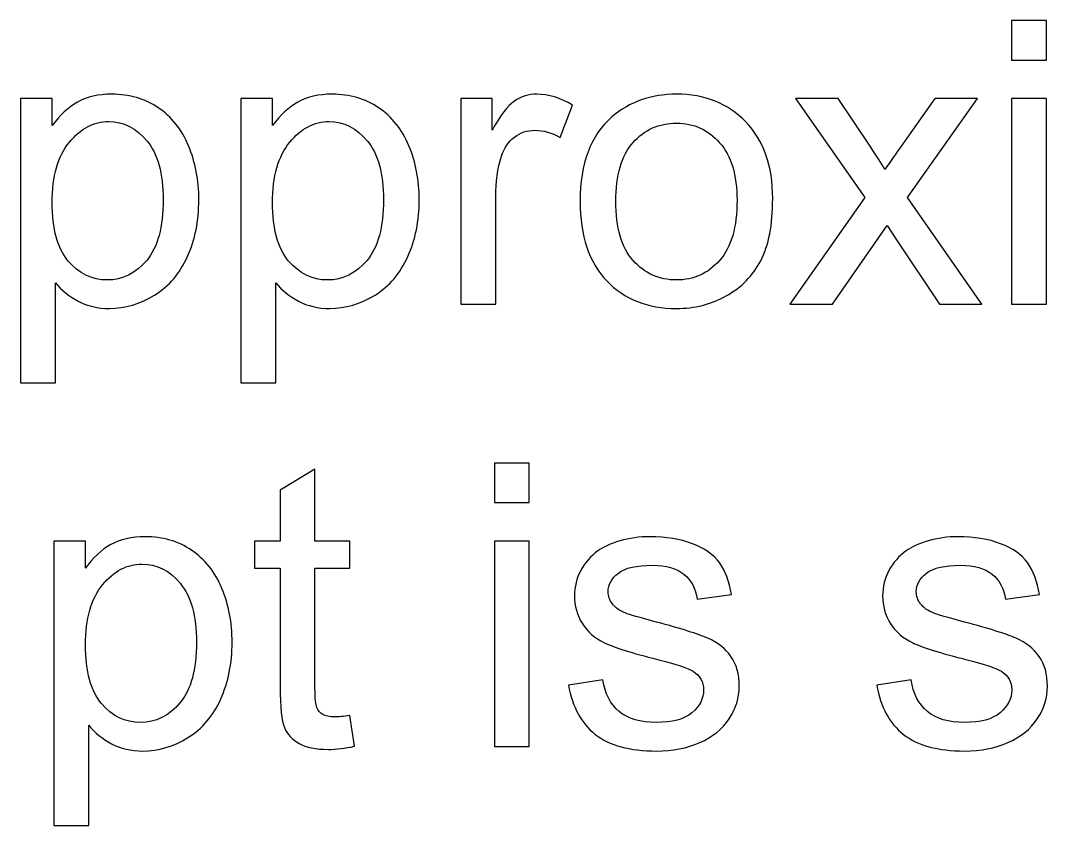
# Model space of a CAD drawing. Header units: centimetres. Extents: x -73.3 to 26.2, y -19.8 to 24.4.
# Drawn here: x 14.584 to 18.097, y 21.629 to 24.384 of the extents above; entities that cross this region are included whole.
import ezdxf

# ---------------------------------------------------------------- set-up
doc = ezdxf.new("R2010")
doc.units = ezdxf.units.CM
doc.header["$MEASUREMENT"] = 0
doc.layers.add('layer 1', color=7, linetype='Continuous')

msp = doc.modelspace()

# ---------------------------------------------------------------- linework, layer by layer
at = {"layer": 'layer 1', "color": 250}
for points, knots in [([(17.97441, 24.24823), (17.97441, 24.24823), (17.97441, 24.38379), (17.97441, 24.38379), (17.97441, 24.38379), (17.97441, 24.38379), (18.0937, 24.38379), (18.0937, 24.38379), (18.0937, 24.38379), (18.0937, 24.38379), (18.0937, 24.24823), (18.0937, 24.24823), (18.0937, 24.24823), (18.0937, 24.24823), (17.97441, 24.24823), (17.97441, 24.24823)], [0, 0, 0, 0, 0.2, 0.2, 0.2, 0.2, 0.4, 0.4, 0.4, 0.4, 0.6, 0.6, 0.6, 0.6, 1, 1, 1, 1]), ([(14.58361, 23.14349), (14.58361, 23.14349), (14.58361, 24.11675), (14.58361, 24.11675), (14.58361, 24.11675), (14.58361, 24.11675), (14.69205, 24.11675), (14.69205, 24.11675), (14.69205, 24.11675), (14.69205, 24.11675), (14.69205, 24.02435), (14.69205, 24.02435), (14.69205, 24.02435), (14.71758, 24.06004), (14.7465, 24.08693), (14.77881, 24.10478), (14.77881, 24.10478), (14.81089, 24.12262), (14.84997, 24.13166), (14.89583, 24.13166), (14.89583, 24.13166), (14.95593, 24.13166), (15.00879, 24.1163), (15.05465, 24.08535), (15.05465, 24.08535), (15.10051, 24.05462), (15.13508, 24.01102), (15.15858, 23.95499), (15.15858, 23.95499), (15.18185, 23.89874), (15.19359, 23.83729), (15.19359, 23.77019), (15.19359, 23.77019), (15.19359, 23.69857), (15.18072, 23.63396), (15.15496, 23.57635), (15.15496, 23.57635), (15.12921, 23.51897), (15.0917, 23.47492), (15.04245, 23.44419), (15.04245, 23.44419), (14.99343, 23.41369), (14.94169, 23.39833), (14.88747, 23.39833), (14.88747, 23.39833), (14.84771, 23.39833), (14.81202, 23.40669), (14.78061, 23.42341), (14.78061, 23.42341), (14.74899, 23.44012), (14.72323, 23.46113), (14.7029, 23.48666), (14.7029, 23.48666), (14.7029, 23.48666), (14.7029, 23.14349), (14.7029, 23.14349), (14.7029, 23.14349), (14.7029, 23.14349), (14.58361, 23.14349), (14.58361, 23.14349)], [0, 0, 0, 0, 0.0625, 0.0625, 0.0625, 0.0625, 0.125, 0.125, 0.125, 0.125, 0.1875, 0.1875, 0.1875, 0.1875, 0.25, 0.25, 0.25, 0.25, 0.3125, 0.3125, 0.3125, 0.3125, 0.375, 0.375, 0.375, 0.375, 0.4375, 0.4375, 0.4375, 0.4375, 0.5, 0.5, 0.5, 0.5, 0.5625, 0.5625, 0.5625, 0.5625, 0.625, 0.625, 0.625, 0.625, 0.6875, 0.6875, 0.6875, 0.6875, 0.75, 0.75, 0.75, 0.75, 0.8125, 0.8125, 0.8125, 0.8125, 0.875, 0.875, 0.875, 0.875, 1, 1, 1, 1]), ([(15.3375, 23.14349), (15.3375, 23.14349), (15.3375, 24.11675), (15.3375, 24.11675), (15.3375, 24.11675), (15.3375, 24.11675), (15.44594, 24.11675), (15.44594, 24.11675), (15.44594, 24.11675), (15.44594, 24.11675), (15.44594, 24.02435), (15.44594, 24.02435), (15.44594, 24.02435), (15.47147, 24.06004), (15.50039, 24.08693), (15.5327, 24.10478), (15.5327, 24.10478), (15.56478, 24.12262), (15.60386, 24.13166), (15.64972, 24.13166), (15.64972, 24.13166), (15.70982, 24.13166), (15.76268, 24.1163), (15.80854, 24.08535), (15.80854, 24.08535), (15.8544, 24.05462), (15.88897, 24.01102), (15.91247, 23.95499), (15.91247, 23.95499), (15.93574, 23.89874), (15.94748, 23.83729), (15.94748, 23.77019), (15.94748, 23.77019), (15.94748, 23.69857), (15.93461, 23.63396), (15.90885, 23.57635), (15.90885, 23.57635), (15.8831, 23.51897), (15.84559, 23.47492), (15.79634, 23.44419), (15.79634, 23.44419), (15.74732, 23.41369), (15.69558, 23.39833), (15.64136, 23.39833), (15.64136, 23.39833), (15.6016, 23.39833), (15.56591, 23.40669), (15.5345, 23.42341), (15.5345, 23.42341), (15.50288, 23.44012), (15.47712, 23.46113), (15.45679, 23.48666), (15.45679, 23.48666), (15.45679, 23.48666), (15.45679, 23.14349), (15.45679, 23.14349), (15.45679, 23.14349), (15.45679, 23.14349), (15.3375, 23.14349), (15.3375, 23.14349)], [0, 0, 0, 0, 0.0625, 0.0625, 0.0625, 0.0625, 0.125, 0.125, 0.125, 0.125, 0.1875, 0.1875, 0.1875, 0.1875, 0.25, 0.25, 0.25, 0.25, 0.3125, 0.3125, 0.3125, 0.3125, 0.375, 0.375, 0.375, 0.375, 0.4375, 0.4375, 0.4375, 0.4375, 0.5, 0.5, 0.5, 0.5, 0.5625, 0.5625, 0.5625, 0.5625, 0.625, 0.625, 0.625, 0.625, 0.6875, 0.6875, 0.6875, 0.6875, 0.75, 0.75, 0.75, 0.75, 0.8125, 0.8125, 0.8125, 0.8125, 0.875, 0.875, 0.875, 0.875, 1, 1, 1, 1]), ([(16.09004, 23.41324), (16.09004, 23.41324), (16.09004, 24.11675), (16.09004, 24.11675), (16.09004, 24.11675), (16.09004, 24.11675), (16.19712, 24.11675), (16.19712, 24.11675), (16.19712, 24.11675), (16.19712, 24.11675), (16.19712, 24.00899), (16.19712, 24.00899), (16.19712, 24.00899), (16.22446, 24.05891), (16.24976, 24.0919), (16.27303, 24.10771), (16.27303, 24.10771), (16.2963, 24.12375), (16.32183, 24.13166), (16.34962, 24.13166), (16.34962, 24.13166), (16.38983, 24.13166), (16.43072, 24.11901), (16.47229, 24.09393), (16.47229, 24.09393), (16.47229, 24.09393), (16.42982, 23.98391), (16.42982, 23.98391), (16.42982, 23.98391), (16.4009, 24.00018), (16.37198, 24.00831), (16.34307, 24.00831), (16.34307, 24.00831), (16.31709, 24.00831), (16.29382, 24.0004), (16.27326, 23.98481), (16.27326, 23.98481), (16.2527, 23.96923), (16.23801, 23.94754), (16.2292, 23.91975), (16.2292, 23.91975), (16.21587, 23.8775), (16.20932, 23.83119), (16.20932, 23.78081), (16.20932, 23.78081), (16.20932, 23.78081), (16.20932, 23.41324), (16.20932, 23.41324), (16.20932, 23.41324), (16.20932, 23.41324), (16.09004, 23.41324), (16.09004, 23.41324)], [0, 0, 0, 0, 0.0714286, 0.0714286, 0.0714286, 0.0714286, 0.1428571, 0.1428571, 0.1428571, 0.1428571, 0.2142857, 0.2142857, 0.2142857, 0.2142857, 0.2857143, 0.2857143, 0.2857143, 0.2857143, 0.3571429, 0.3571429, 0.3571429, 0.3571429, 0.4285714, 0.4285714, 0.4285714, 0.4285714, 0.5, 0.5, 0.5, 0.5, 0.5714286, 0.5714286, 0.5714286, 0.5714286, 0.6428571, 0.6428571, 0.6428571, 0.6428571, 0.7142857, 0.7142857, 0.7142857, 0.7142857, 0.7857143, 0.7857143, 0.7857143, 0.7857143, 0.8571429, 0.8571429, 0.8571429, 0.8571429, 1, 1, 1, 1]), ([(16.49804, 23.76499), (16.49804, 23.8949), (16.53419, 23.99114), (16.60671, 24.05372), (16.60671, 24.05372), (16.66703, 24.10568), (16.7409, 24.13166), (16.82788, 24.13166), (16.82788, 24.13166), (16.92435, 24.13166), (17.00342, 24.10003), (17.06487, 24.03677), (17.06487, 24.03677), (17.12609, 23.97374), (17.15682, 23.88631), (17.15682, 23.77494), (17.15682, 23.77494), (17.15682, 23.68457), (17.14326, 23.61363), (17.11615, 23.56189), (17.11615, 23.56189), (17.08904, 23.51016), (17.04951, 23.46995), (16.99755, 23.44125), (16.99755, 23.44125), (16.94581, 23.41256), (16.88911, 23.39833), (16.82788, 23.39833), (16.82788, 23.39833), (16.72938, 23.39833), (16.64986, 23.42973), (16.58909, 23.49276), (16.58909, 23.49276), (16.52831, 23.55579), (16.49804, 23.64661), (16.49804, 23.76499)], [0, 0, 0, 0, 0.1, 0.1, 0.1, 0.1, 0.2, 0.2, 0.2, 0.2, 0.3, 0.3, 0.3, 0.3, 0.4, 0.4, 0.4, 0.4, 0.5, 0.5, 0.5, 0.5, 0.6, 0.6, 0.6, 0.6, 0.7, 0.7, 0.7, 0.7, 0.8, 0.8, 0.8, 0.8, 1, 1, 1, 1]), ([(17.21533, 23.41324), (17.21533, 23.41324), (17.4722, 23.77765), (17.4722, 23.77765), (17.4722, 23.77765), (17.4722, 23.77765), (17.23431, 24.11675), (17.23431, 24.11675), (17.23431, 24.11675), (17.23431, 24.11675), (17.38093, 24.11675), (17.38093, 24.11675), (17.38093, 24.11675), (17.38093, 24.11675), (17.49208, 23.9507), (17.49208, 23.9507), (17.49208, 23.9507), (17.51264, 23.91952), (17.52891, 23.89422), (17.54043, 23.87434), (17.54043, 23.87434), (17.56054, 23.90258), (17.57838, 23.92811), (17.59442, 23.95093), (17.59442, 23.95093), (17.59442, 23.95093), (17.71145, 24.11675), (17.71145, 24.11675), (17.71145, 24.11675), (17.71145, 24.11675), (17.85717, 24.11675), (17.85717, 24.11675), (17.85717, 24.11675), (17.85717, 24.11675), (17.61792, 23.77765), (17.61792, 23.77765), (17.61792, 23.77765), (17.61792, 23.77765), (17.87276, 23.41324), (17.87276, 23.41324), (17.87276, 23.41324), (17.87276, 23.41324), (17.72772, 23.41324), (17.72772, 23.41324), (17.72772, 23.41324), (17.72772, 23.41324), (17.58222, 23.63012), (17.58222, 23.63012), (17.58222, 23.63012), (17.58222, 23.63012), (17.54901, 23.68231), (17.54901, 23.68231), (17.54901, 23.68231), (17.54901, 23.68231), (17.36105, 23.41324), (17.36105, 23.41324), (17.36105, 23.41324), (17.36105, 23.41324), (17.21533, 23.41324), (17.21533, 23.41324)], [0, 0, 0, 0, 0.0625, 0.0625, 0.0625, 0.0625, 0.125, 0.125, 0.125, 0.125, 0.1875, 0.1875, 0.1875, 0.1875, 0.25, 0.25, 0.25, 0.25, 0.3125, 0.3125, 0.3125, 0.3125, 0.375, 0.375, 0.375, 0.375, 0.4375, 0.4375, 0.4375, 0.4375, 0.5, 0.5, 0.5, 0.5, 0.5625, 0.5625, 0.5625, 0.5625, 0.625, 0.625, 0.625, 0.625, 0.6875, 0.6875, 0.6875, 0.6875, 0.75, 0.75, 0.75, 0.75, 0.8125, 0.8125, 0.8125, 0.8125, 0.875, 0.875, 0.875, 0.875, 1, 1, 1, 1]), ([(17.97441, 23.41324), (17.97441, 23.41324), (17.97441, 24.11675), (17.97441, 24.11675), (17.97441, 24.11675), (17.97441, 24.11675), (18.0937, 24.11675), (18.0937, 24.11675), (18.0937, 24.11675), (18.0937, 24.11675), (18.0937, 23.41324), (18.0937, 23.41324), (18.0937, 23.41324), (18.0937, 23.41324), (17.97441, 23.41324), (17.97441, 23.41324)], [0, 0, 0, 0, 0.2, 0.2, 0.2, 0.2, 0.4, 0.4, 0.4, 0.4, 0.6, 0.6, 0.6, 0.6, 1, 1, 1, 1]), ([(14.69205, 23.7607), (14.69205, 23.67056), (14.71035, 23.60392), (14.74673, 23.56076), (14.74673, 23.56076), (14.78333, 23.51761), (14.82761, 23.49593), (14.87957, 23.49593), (14.87957, 23.49593), (14.93243, 23.49593), (14.97762, 23.51829), (15.01512, 23.56302), (15.01512, 23.56302), (15.05285, 23.60776), (15.0716, 23.67689), (15.0716, 23.77064), (15.0716, 23.77064), (15.0716, 23.86011), (15.0533, 23.92698), (15.01647, 23.97148), (15.01647, 23.97148), (14.97965, 24.01599), (14.93582, 24.03813), (14.88476, 24.03813), (14.88476, 24.03813), (14.83416, 24.03813), (14.78943, 24.01441), (14.75057, 23.96719), (14.75057, 23.96719), (14.71148, 23.91975), (14.69205, 23.85107), (14.69205, 23.7607)], [0, 0, 0, 0, 0.1111111, 0.1111111, 0.1111111, 0.1111111, 0.2222222, 0.2222222, 0.2222222, 0.2222222, 0.3333333, 0.3333333, 0.3333333, 0.3333333, 0.4444444, 0.4444444, 0.4444444, 0.4444444, 0.5555556, 0.5555556, 0.5555556, 0.5555556, 0.6666667, 0.6666667, 0.6666667, 0.6666667, 0.7777778, 0.7777778, 0.7777778, 0.7777778, 1, 1, 1, 1]), ([(15.44594, 23.7607), (15.44594, 23.67056), (15.46424, 23.60392), (15.50062, 23.56076), (15.50062, 23.56076), (15.53722, 23.51761), (15.5815, 23.49593), (15.63346, 23.49593), (15.63346, 23.49593), (15.68632, 23.49593), (15.73151, 23.51829), (15.76901, 23.56302), (15.76901, 23.56302), (15.80674, 23.60776), (15.82549, 23.67689), (15.82549, 23.77064), (15.82549, 23.77064), (15.82549, 23.86011), (15.80719, 23.92698), (15.77036, 23.97148), (15.77036, 23.97148), (15.73354, 24.01599), (15.68971, 24.03813), (15.63865, 24.03813), (15.63865, 24.03813), (15.58805, 24.03813), (15.54332, 24.01441), (15.50446, 23.96719), (15.50446, 23.96719), (15.46537, 23.91975), (15.44594, 23.85107), (15.44594, 23.7607)], [0, 0, 0, 0, 0.1111111, 0.1111111, 0.1111111, 0.1111111, 0.2222222, 0.2222222, 0.2222222, 0.2222222, 0.3333333, 0.3333333, 0.3333333, 0.3333333, 0.4444444, 0.4444444, 0.4444444, 0.4444444, 0.5555556, 0.5555556, 0.5555556, 0.5555556, 0.6666667, 0.6666667, 0.6666667, 0.6666667, 0.7777778, 0.7777778, 0.7777778, 0.7777778, 1, 1, 1, 1]), ([(16.62004, 23.76477), (16.62004, 23.67485), (16.63969, 23.60753), (16.679, 23.56302), (16.679, 23.56302), (16.71854, 23.51829), (16.76801, 23.49593), (16.82788, 23.49593), (16.82788, 23.49593), (16.88707, 23.49593), (16.93632, 23.51829), (16.97586, 23.56325), (16.97586, 23.56325), (17.01517, 23.60821), (17.03482, 23.67666), (17.03482, 23.76861), (17.03482, 23.76861), (17.03482, 23.85536), (17.01494, 23.9211), (16.97541, 23.96561), (16.97541, 23.96561), (16.93587, 24.01034), (16.88662, 24.03271), (16.82788, 24.03271), (16.82788, 24.03271), (16.76801, 24.03271), (16.71854, 24.01057), (16.679, 23.96606), (16.679, 23.96606), (16.63969, 23.92156), (16.62004, 23.85446), (16.62004, 23.76477)], [0, 0, 0, 0, 0.1111111, 0.1111111, 0.1111111, 0.1111111, 0.2222222, 0.2222222, 0.2222222, 0.2222222, 0.3333333, 0.3333333, 0.3333333, 0.3333333, 0.4444444, 0.4444444, 0.4444444, 0.4444444, 0.5555556, 0.5555556, 0.5555556, 0.5555556, 0.6666667, 0.6666667, 0.6666667, 0.6666667, 0.7777778, 0.7777778, 0.7777778, 0.7777778, 1, 1, 1, 1]), ([(15.71027, 22.00532), (15.71027, 22.00532), (15.72653, 21.90004), (15.72653, 21.90004), (15.72653, 21.90004), (15.6931, 21.89304), (15.66305, 21.88942), (15.63684, 21.88942), (15.63684, 21.88942), (15.59369, 21.88942), (15.56026, 21.8962), (15.53631, 21.90998), (15.53631, 21.90998), (15.51259, 21.92376), (15.49587, 21.94161), (15.48616, 21.96397), (15.48616, 21.96397), (15.47644, 21.98634), (15.4717, 22.03333), (15.4717, 22.10495), (15.4717, 22.10495), (15.4717, 22.10495), (15.4717, 22.51024), (15.4717, 22.51024), (15.4717, 22.51024), (15.4717, 22.51024), (15.38359, 22.51024), (15.38359, 22.51024), (15.38359, 22.51024), (15.38359, 22.51024), (15.38359, 22.60242), (15.38359, 22.60242), (15.38359, 22.60242), (15.38359, 22.60242), (15.4717, 22.60242), (15.4717, 22.60242), (15.4717, 22.60242), (15.4717, 22.60242), (15.4717, 22.77638), (15.4717, 22.77638), (15.4717, 22.77638), (15.4717, 22.77638), (15.59098, 22.84799), (15.59098, 22.84799), (15.59098, 22.84799), (15.59098, 22.84799), (15.59098, 22.60242), (15.59098, 22.60242), (15.59098, 22.60242), (15.59098, 22.60242), (15.71027, 22.60242), (15.71027, 22.60242), (15.71027, 22.60242), (15.71027, 22.60242), (15.71027, 22.51024), (15.71027, 22.51024), (15.71027, 22.51024), (15.71027, 22.51024), (15.59098, 22.51024), (15.59098, 22.51024), (15.59098, 22.51024), (15.59098, 22.51024), (15.59098, 22.09817), (15.59098, 22.09817), (15.59098, 22.09817), (15.59098, 22.06406), (15.59301, 22.04214), (15.59731, 22.03243), (15.59731, 22.03243), (15.60137, 22.02271), (15.60815, 22.01503), (15.61764, 22.00916), (15.61764, 22.00916), (15.62713, 22.00351), (15.64068, 22.00057), (15.6583, 22.00057), (15.6583, 22.00057), (15.67141, 22.00057), (15.6888, 22.00215), (15.71027, 22.00532)], [0, 0, 0, 0, 0.047619, 0.047619, 0.047619, 0.047619, 0.0952381, 0.0952381, 0.0952381, 0.0952381, 0.1428571, 0.1428571, 0.1428571, 0.1428571, 0.1904762, 0.1904762, 0.1904762, 0.1904762, 0.2380952, 0.2380952, 0.2380952, 0.2380952, 0.2857143, 0.2857143, 0.2857143, 0.2857143, 0.3333333, 0.3333333, 0.3333333, 0.3333333, 0.3809524, 0.3809524, 0.3809524, 0.3809524, 0.4285714, 0.4285714, 0.4285714, 0.4285714, 0.4761905, 0.4761905, 0.4761905, 0.4761905, 0.5238095, 0.5238095, 0.5238095, 0.5238095, 0.5714286, 0.5714286, 0.5714286, 0.5714286, 0.6190476, 0.6190476, 0.6190476, 0.6190476, 0.6666667, 0.6666667, 0.6666667, 0.6666667, 0.7142857, 0.7142857, 0.7142857, 0.7142857, 0.7619048, 0.7619048, 0.7619048, 0.7619048, 0.8095238, 0.8095238, 0.8095238, 0.8095238, 0.8571429, 0.8571429, 0.8571429, 0.8571429, 0.9047619, 0.9047619, 0.9047619, 0.9047619, 1, 1, 1, 1]), ([(16.20458, 22.7339), (16.20458, 22.7339), (16.20458, 22.86946), (16.20458, 22.86946), (16.20458, 22.86946), (16.20458, 22.86946), (16.32387, 22.86946), (16.32387, 22.86946), (16.32387, 22.86946), (16.32387, 22.86946), (16.32387, 22.7339), (16.32387, 22.7339), (16.32387, 22.7339), (16.32387, 22.7339), (16.20458, 22.7339), (16.20458, 22.7339)], [0, 0, 0, 0, 0.2, 0.2, 0.2, 0.2, 0.4, 0.4, 0.4, 0.4, 0.6, 0.6, 0.6, 0.6, 1, 1, 1, 1]), ([(14.69747, 21.62916), (14.69747, 21.62916), (14.69747, 22.60242), (14.69747, 22.60242), (14.69747, 22.60242), (14.69747, 22.60242), (14.80591, 22.60242), (14.80591, 22.60242), (14.80591, 22.60242), (14.80591, 22.60242), (14.80591, 22.51002), (14.80591, 22.51002), (14.80591, 22.51002), (14.83144, 22.54571), (14.86036, 22.5726), (14.89267, 22.59045), (14.89267, 22.59045), (14.92475, 22.60829), (14.96383, 22.61733), (15.00969, 22.61733), (15.00969, 22.61733), (15.06979, 22.61733), (15.12265, 22.60197), (15.16851, 22.57102), (15.16851, 22.57102), (15.21437, 22.54029), (15.24894, 22.49669), (15.27244, 22.44066), (15.27244, 22.44066), (15.29571, 22.38441), (15.30745, 22.32296), (15.30745, 22.25586), (15.30745, 22.25586), (15.30745, 22.18424), (15.29458, 22.11963), (15.26882, 22.06202), (15.26882, 22.06202), (15.24307, 22.00464), (15.20556, 21.96059), (15.15631, 21.92986), (15.15631, 21.92986), (15.10729, 21.89936), (15.05555, 21.884), (15.00133, 21.884), (15.00133, 21.884), (14.96157, 21.884), (14.92588, 21.89236), (14.89447, 21.90908), (14.89447, 21.90908), (14.86285, 21.92579), (14.83709, 21.9468), (14.81676, 21.97233), (14.81676, 21.97233), (14.81676, 21.97233), (14.81676, 21.62916), (14.81676, 21.62916), (14.81676, 21.62916), (14.81676, 21.62916), (14.69747, 21.62916), (14.69747, 21.62916)], [0, 0, 0, 0, 0.0625, 0.0625, 0.0625, 0.0625, 0.125, 0.125, 0.125, 0.125, 0.1875, 0.1875, 0.1875, 0.1875, 0.25, 0.25, 0.25, 0.25, 0.3125, 0.3125, 0.3125, 0.3125, 0.375, 0.375, 0.375, 0.375, 0.4375, 0.4375, 0.4375, 0.4375, 0.5, 0.5, 0.5, 0.5, 0.5625, 0.5625, 0.5625, 0.5625, 0.625, 0.625, 0.625, 0.625, 0.6875, 0.6875, 0.6875, 0.6875, 0.75, 0.75, 0.75, 0.75, 0.8125, 0.8125, 0.8125, 0.8125, 0.875, 0.875, 0.875, 0.875, 1, 1, 1, 1]), ([(16.20458, 21.89891), (16.20458, 21.89891), (16.20458, 22.60242), (16.20458, 22.60242), (16.20458, 22.60242), (16.20458, 22.60242), (16.32387, 22.60242), (16.32387, 22.60242), (16.32387, 22.60242), (16.32387, 22.60242), (16.32387, 21.89891), (16.32387, 21.89891), (16.32387, 21.89891), (16.32387, 21.89891), (16.20458, 21.89891), (16.20458, 21.89891)], [0, 0, 0, 0, 0.2, 0.2, 0.2, 0.2, 0.4, 0.4, 0.4, 0.4, 0.6, 0.6, 0.6, 0.6, 1, 1, 1, 1]), ([(16.45829, 22.10901), (16.45829, 22.10901), (16.57622, 22.12799), (16.57622, 22.12799), (16.57622, 22.12799), (16.58277, 22.08077), (16.6013, 22.04463), (16.63157, 22.01932), (16.63157, 22.01932), (16.66184, 21.99425), (16.70432, 21.9816), (16.75854, 21.9816), (16.75854, 21.9816), (16.81343, 21.9816), (16.8541, 21.99267), (16.88076, 22.01503), (16.88076, 22.01503), (16.90719, 22.03717), (16.92052, 22.06338), (16.92052, 22.09343), (16.92052, 22.09343), (16.92052, 22.12031), (16.90855, 22.14155), (16.88482, 22.15691), (16.88482, 22.15691), (16.86811, 22.16753), (16.82744, 22.18086), (16.76283, 22.19735), (16.76283, 22.19735), (16.67562, 22.21926), (16.6153, 22.23824), (16.58142, 22.25428), (16.58142, 22.25428), (16.54775, 22.27055), (16.52223, 22.29269), (16.50483, 22.32115), (16.50483, 22.32115), (16.48743, 22.34939), (16.47862, 22.38079), (16.47862, 22.41513), (16.47862, 22.41513), (16.47862, 22.44654), (16.48585, 22.47545), (16.50009, 22.50211), (16.50009, 22.50211), (16.51454, 22.52877), (16.53397, 22.55091), (16.5586, 22.56853), (16.5586, 22.56853), (16.57712, 22.58209), (16.60243, 22.59361), (16.63428, 22.6031), (16.63428, 22.6031), (16.66636, 22.61259), (16.70048, 22.61733), (16.73707, 22.61733), (16.73707, 22.61733), (16.7922, 22.61733), (16.84054, 22.60942), (16.88211, 22.59338), (16.88211, 22.59338), (16.92391, 22.57757), (16.95463, 22.55588), (16.97451, 22.52877), (16.97451, 22.52877), (16.99417, 22.50143), (17.00795, 22.46506), (17.01541, 22.41943), (17.01541, 22.41943), (17.01541, 22.41943), (16.89883, 22.40316), (16.89883, 22.40316), (16.89883, 22.40316), (16.89364, 22.43976), (16.87827, 22.46845), (16.85297, 22.48901), (16.85297, 22.48901), (16.82767, 22.50957), (16.79197, 22.51973), (16.74566, 22.51973), (16.74566, 22.51973), (16.69121, 22.51973), (16.65213, 22.5107), (16.62886, 22.49262), (16.62886, 22.49262), (16.60559, 22.47455), (16.59384, 22.45331), (16.59384, 22.42914), (16.59384, 22.42914), (16.59384, 22.41378), (16.59859, 22.39977), (16.6083, 22.38735), (16.6083, 22.38735), (16.61802, 22.37469), (16.63315, 22.36408), (16.65394, 22.35572), (16.65394, 22.35572), (16.66591, 22.3512), (16.7007, 22.34103), (16.75899, 22.32522), (16.75899, 22.32522), (16.84303, 22.30285), (16.90177, 22.28433), (16.9352, 22.27009), (16.9352, 22.27009), (16.96864, 22.25586), (16.99485, 22.23485), (17.01382, 22.20774), (17.01382, 22.20774), (17.03303, 22.1804), (17.04252, 22.14652), (17.04252, 22.10585), (17.04252, 22.10585), (17.04252, 22.06632), (17.03099, 22.02904), (17.00772, 21.99402), (17.00772, 21.99402), (16.98445, 21.959), (16.95102, 21.93189), (16.90742, 21.91269), (16.90742, 21.91269), (16.86359, 21.89349), (16.81411, 21.884), (16.75899, 21.884), (16.75899, 21.884), (16.66772, 21.884), (16.59791, 21.90298), (16.55001, 21.9407), (16.55001, 21.9407), (16.50212, 21.97866), (16.47162, 22.03469), (16.45829, 22.10901)], [0, 0, 0, 0, 0.0294118, 0.0294118, 0.0294118, 0.0294118, 0.0588235, 0.0588235, 0.0588235, 0.0588235, 0.0882353, 0.0882353, 0.0882353, 0.0882353, 0.1176471, 0.1176471, 0.1176471, 0.1176471, 0.1470588, 0.1470588, 0.1470588, 0.1470588, 0.1764706, 0.1764706, 0.1764706, 0.1764706, 0.2058824, 0.2058824, 0.2058824, 0.2058824, 0.2352941, 0.2352941, 0.2352941, 0.2352941, 0.2647059, 0.2647059, 0.2647059, 0.2647059, 0.2941176, 0.2941176, 0.2941176, 0.2941176, 0.3235294, 0.3235294, 0.3235294, 0.3235294, 0.3529412, 0.3529412, 0.3529412, 0.3529412, 0.3823529, 0.3823529, 0.3823529, 0.3823529, 0.4117647, 0.4117647, 0.4117647, 0.4117647, 0.4411765, 0.4411765, 0.4411765, 0.4411765, 0.4705882, 0.4705882, 0.4705882, 0.4705882, 0.5, 0.5, 0.5, 0.5, 0.5294118, 0.5294118, 0.5294118, 0.5294118, 0.5588235, 0.5588235, 0.5588235, 0.5588235, 0.5882353, 0.5882353, 0.5882353, 0.5882353, 0.6176471, 0.6176471, 0.6176471, 0.6176471, 0.6470588, 0.6470588, 0.6470588, 0.6470588, 0.6764706, 0.6764706, 0.6764706, 0.6764706, 0.7058824, 0.7058824, 0.7058824, 0.7058824, 0.7352941, 0.7352941, 0.7352941, 0.7352941, 0.7647059, 0.7647059, 0.7647059, 0.7647059, 0.7941176, 0.7941176, 0.7941176, 0.7941176, 0.8235294, 0.8235294, 0.8235294, 0.8235294, 0.8529412, 0.8529412, 0.8529412, 0.8529412, 0.8823529, 0.8823529, 0.8823529, 0.8823529, 0.9117647, 0.9117647, 0.9117647, 0.9117647, 0.9411765, 0.9411765, 0.9411765, 0.9411765, 1, 1, 1, 1]), ([(17.51265, 22.10901), (17.51265, 22.10901), (17.63058, 22.12799), (17.63058, 22.12799), (17.63058, 22.12799), (17.63713, 22.08077), (17.65566, 22.04463), (17.68593, 22.01932), (17.68593, 22.01932), (17.7162, 21.99425), (17.75868, 21.9816), (17.8129, 21.9816), (17.8129, 21.9816), (17.86779, 21.9816), (17.90846, 21.99267), (17.93512, 22.01503), (17.93512, 22.01503), (17.96155, 22.03717), (17.97488, 22.06338), (17.97488, 22.09343), (17.97488, 22.09343), (17.97488, 22.12031), (17.96291, 22.14155), (17.93918, 22.15691), (17.93918, 22.15691), (17.92247, 22.16753), (17.8818, 22.18086), (17.81719, 22.19735), (17.81719, 22.19735), (17.72998, 22.21926), (17.66966, 22.23824), (17.63578, 22.25428), (17.63578, 22.25428), (17.60211, 22.27055), (17.57659, 22.29269), (17.55919, 22.32115), (17.55919, 22.32115), (17.54179, 22.34939), (17.53298, 22.38079), (17.53298, 22.41513), (17.53298, 22.41513), (17.53298, 22.44654), (17.54021, 22.47545), (17.55445, 22.50211), (17.55445, 22.50211), (17.5689, 22.52877), (17.58833, 22.55091), (17.61296, 22.56853), (17.61296, 22.56853), (17.63148, 22.58209), (17.65679, 22.59361), (17.68864, 22.6031), (17.68864, 22.6031), (17.72072, 22.61259), (17.75484, 22.61733), (17.79143, 22.61733), (17.79143, 22.61733), (17.84656, 22.61733), (17.8949, 22.60942), (17.93647, 22.59338), (17.93647, 22.59338), (17.97827, 22.57757), (18.00899, 22.55588), (18.02887, 22.52877), (18.02887, 22.52877), (18.04853, 22.50143), (18.06231, 22.46506), (18.06977, 22.41943), (18.06977, 22.41943), (18.06977, 22.41943), (17.95319, 22.40316), (17.95319, 22.40316), (17.95319, 22.40316), (17.948, 22.43976), (17.93263, 22.46845), (17.90733, 22.48901), (17.90733, 22.48901), (17.88203, 22.50957), (17.84633, 22.51973), (17.80002, 22.51973), (17.80002, 22.51973), (17.74557, 22.51973), (17.70649, 22.5107), (17.68322, 22.49262), (17.68322, 22.49262), (17.65995, 22.47455), (17.6482, 22.45331), (17.6482, 22.42914), (17.6482, 22.42914), (17.6482, 22.41378), (17.65295, 22.39977), (17.66266, 22.38735), (17.66266, 22.38735), (17.67238, 22.37469), (17.68751, 22.36408), (17.7083, 22.35572), (17.7083, 22.35572), (17.72027, 22.3512), (17.75506, 22.34103), (17.81335, 22.32522), (17.81335, 22.32522), (17.89739, 22.30285), (17.95613, 22.28433), (17.98956, 22.27009), (17.98956, 22.27009), (18.023, 22.25586), (18.04921, 22.23485), (18.06818, 22.20774), (18.06818, 22.20774), (18.08739, 22.1804), (18.09688, 22.14652), (18.09688, 22.10585), (18.09688, 22.10585), (18.09688, 22.06632), (18.08535, 22.02904), (18.06208, 21.99402), (18.06208, 21.99402), (18.03881, 21.959), (18.00538, 21.93189), (17.96178, 21.91269), (17.96178, 21.91269), (17.91795, 21.89349), (17.86847, 21.884), (17.81335, 21.884), (17.81335, 21.884), (17.72208, 21.884), (17.65227, 21.90298), (17.60437, 21.9407), (17.60437, 21.9407), (17.55648, 21.97866), (17.52598, 22.03469), (17.51265, 22.10901)], [0, 0, 0, 0, 0.0294118, 0.0294118, 0.0294118, 0.0294118, 0.0588235, 0.0588235, 0.0588235, 0.0588235, 0.0882353, 0.0882353, 0.0882353, 0.0882353, 0.1176471, 0.1176471, 0.1176471, 0.1176471, 0.1470588, 0.1470588, 0.1470588, 0.1470588, 0.1764706, 0.1764706, 0.1764706, 0.1764706, 0.2058824, 0.2058824, 0.2058824, 0.2058824, 0.2352941, 0.2352941, 0.2352941, 0.2352941, 0.2647059, 0.2647059, 0.2647059, 0.2647059, 0.2941176, 0.2941176, 0.2941176, 0.2941176, 0.3235294, 0.3235294, 0.3235294, 0.3235294, 0.3529412, 0.3529412, 0.3529412, 0.3529412, 0.3823529, 0.3823529, 0.3823529, 0.3823529, 0.4117647, 0.4117647, 0.4117647, 0.4117647, 0.4411765, 0.4411765, 0.4411765, 0.4411765, 0.4705882, 0.4705882, 0.4705882, 0.4705882, 0.5, 0.5, 0.5, 0.5, 0.5294118, 0.5294118, 0.5294118, 0.5294118, 0.5588235, 0.5588235, 0.5588235, 0.5588235, 0.5882353, 0.5882353, 0.5882353, 0.5882353, 0.6176471, 0.6176471, 0.6176471, 0.6176471, 0.6470588, 0.6470588, 0.6470588, 0.6470588, 0.6764706, 0.6764706, 0.6764706, 0.6764706, 0.7058824, 0.7058824, 0.7058824, 0.7058824, 0.7352941, 0.7352941, 0.7352941, 0.7352941, 0.7647059, 0.7647059, 0.7647059, 0.7647059, 0.7941176, 0.7941176, 0.7941176, 0.7941176, 0.8235294, 0.8235294, 0.8235294, 0.8235294, 0.8529412, 0.8529412, 0.8529412, 0.8529412, 0.8823529, 0.8823529, 0.8823529, 0.8823529, 0.9117647, 0.9117647, 0.9117647, 0.9117647, 0.9411765, 0.9411765, 0.9411765, 0.9411765, 1, 1, 1, 1]), ([(14.80591, 22.24637), (14.80591, 22.15623), (14.82421, 22.08959), (14.86059, 22.04643), (14.86059, 22.04643), (14.89719, 22.00328), (14.94147, 21.9816), (14.99343, 21.9816), (14.99343, 21.9816), (15.04629, 21.9816), (15.09148, 22.00396), (15.12898, 22.04869), (15.12898, 22.04869), (15.16671, 22.09343), (15.18546, 22.16256), (15.18546, 22.25631), (15.18546, 22.25631), (15.18546, 22.34578), (15.16716, 22.41265), (15.13033, 22.45715), (15.13033, 22.45715), (15.09351, 22.50166), (15.04968, 22.5238), (14.99862, 22.5238), (14.99862, 22.5238), (14.94802, 22.5238), (14.90329, 22.50008), (14.86443, 22.45286), (14.86443, 22.45286), (14.82534, 22.40542), (14.80591, 22.33674), (14.80591, 22.24637)], [0, 0, 0, 0, 0.1111111, 0.1111111, 0.1111111, 0.1111111, 0.2222222, 0.2222222, 0.2222222, 0.2222222, 0.3333333, 0.3333333, 0.3333333, 0.3333333, 0.4444444, 0.4444444, 0.4444444, 0.4444444, 0.5555556, 0.5555556, 0.5555556, 0.5555556, 0.6666667, 0.6666667, 0.6666667, 0.6666667, 0.7777778, 0.7777778, 0.7777778, 0.7777778, 1, 1, 1, 1])]:
    msp.add_open_spline(points, degree=3, knots=knots, dxfattribs=at)

doc.saveas('drawing.dxf')
